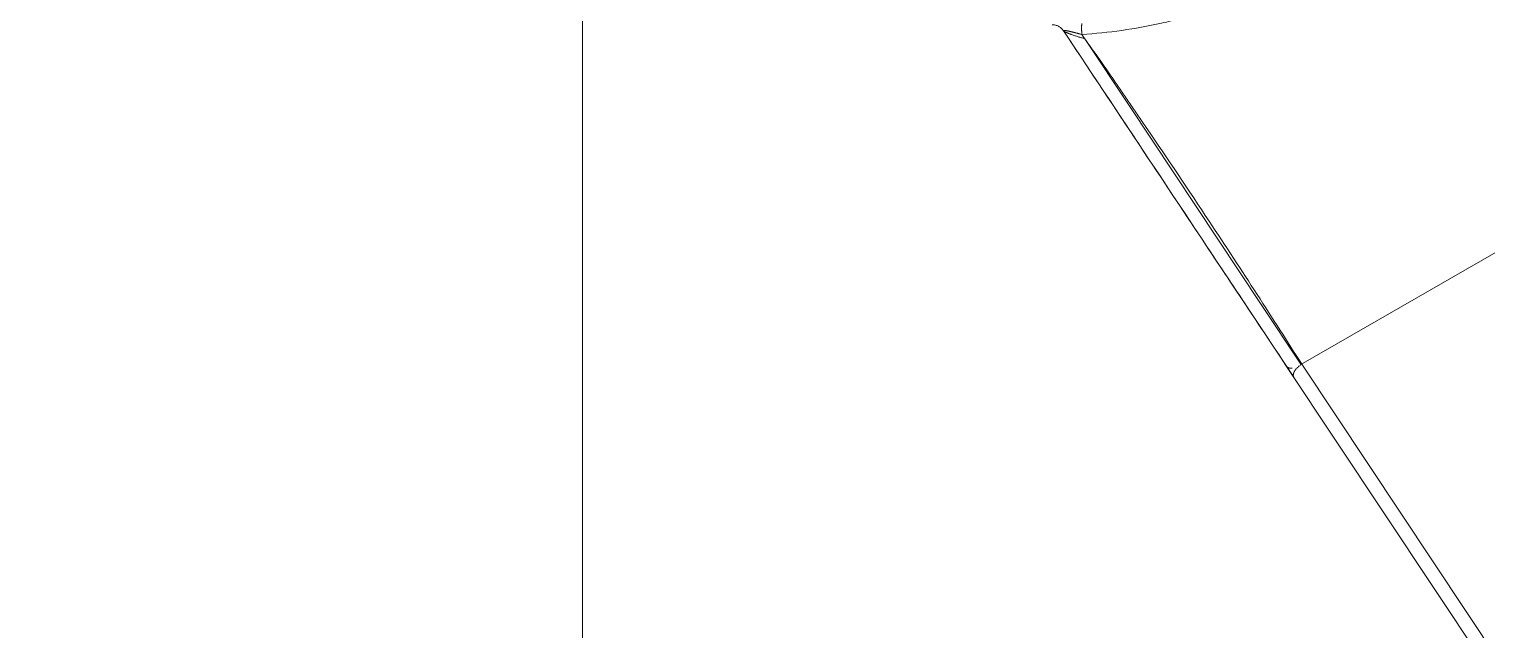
# Model space of a CAD drawing. Extents: x -181672 to 290600, y -29000 to 395522.
# Drawn here: x 1804.1 to 1880.6, y 37554.6 to 37586.1 of the extents above; entities that cross this region are included whole.
import ezdxf

# ---------------------------------------------------------------- set-up
doc = ezdxf.new("R2010")
doc.units = 0
doc.header["$LTSCALE"] = 10
doc.linetypes.add('XFM7Q20PCW-200K$0$ACAD_ISO03W100', pattern=[30, 12, -18])
doc.layers.add('XFM7Q20PCW-200K$0$PCW EQ (FUTURE)', color=252, linetype='XFM7Q20PCW-200K$0$ACAD_ISO03W100', lineweight=9)

# ---------------------------------------------------------------- blocks, each defined once
blk = doc.blocks.new('XFM7Q20PCW-200K$0$漢唐美光 8NHV4A-10FDA-NC150-M - 漢唐美光 8NHV4A-10FDA-NC150-M-V1107-CUB_L40')
for p, q in [((-441.852, -50.456), (-480.847, -76.377)), ((-441.172, -50.87), (-480.731, -77.166)), ((-480.826, -76.414), (-491.771, -57.458)), ((-417.537, -114.094), (-502.149, -114.094))]:
    blk.add_line(p, q)
at = {"flags": 128}
blk.add_lwpolyline([(-497.922, -87.743), (-494.414, -85.419), (-490.886, -83.081), (-487.403, -80.772), (-484.029, -78.536), (-480.847, -76.428)], dxfattribs=at)
blk.add_circle((-526.149, -89.944), 379.979)
for centre, radius, start, end in [((-526.149, -89.944), 117.511, 0, 180), ((-526.149, -89.944), 116.611, 0, 180), ((-497.953, -89.454), 0.7, 123.61273, 180.99387), ((-526.149, -89.944), 117.511, 180, 0), ((-526.149, -89.944), 116.611, 180, 0)]:
    blk.add_arc(centre, radius, start, end)
for centre, start_param, end_param in [((-480.555, -76.209), 1.540435, 3.141593), ((-481.118, -76.583), 3.141593, 3.91181)]:
    blk.add_ellipse(centre, major_axis=(-0.388, 0.583), ratio=0.481025, start_param=start_param, end_param=end_param)
for points, knots in [([(-510.382, -66.706), (-510.078, -66.543), (-509.61, -66.293), (-508.958, -65.95), (-508.458, -65.689), (-507.938, -65.42), (-507.402, -65.145), (-506.858, -64.867), (-506.139, -64.5), (-505.247, -64.047), (-503.813, -63.323), (-502.023, -62.427), (-499.888, -61.373), (-496.374, -59.661), (-493.666, -58.381), (-491.749, -57.494)], [0, 0, 0, 0, 0.055556, 0.083333, 0.111111, 0.138889, 0.166667, 0.194444, 0.222222, 0.277778, 0.333333, 0.444444, 0.555556, 0.666667, 1, 1, 1, 1]), ([(-498.141, -87.908), (-498.232, -86.519), (-498.532, -84.411), (-499.246, -81.671), (-499.933, -79.678), (-500.77, -77.743), (-501.761, -75.863), (-502.893, -74.068), (-504.571, -71.81), (-506.994, -69.228), (-509.212, -67.488), (-510.382, -66.706)], [-1, -1, -1, -1, -0.833333, -0.75, -0.666667, -0.583333, -0.5, -0.416667, -0.333333, -0.166667, 0, 0, 0, 0]), ([(-480.847, -76.377), (-482.026, -77.121), (-484.475, -78.685), (-488.653, -81.421), (-492.037, -83.689), (-494.5, -85.371), (-496.138, -86.49), (-497.347, -87.341), (-498.141, -87.908)], [0, 0, 0, 0, 0.222222, 0.444444, 0.722222, 0.791667, 0.861111, 1, 1, 1, 1]), ([(-498.341, -88.872), (-496.503, -87.65), (-492.75, -85.156), (-487.752, -81.833), (-483.544, -79.036), (-481.265, -77.521), (-480.168, -76.792)], [-1, -1, -1, -1, -0.7, -0.4, -0.2, 0, 0, 0, 0]), ([(-480.731, -77.166), (-482.324, -78.225), (-485.702, -80.47), (-491.699, -84.457), (-495.973, -87.298), (-498.341, -88.872)], [-1, -1, -1, -1, -0.7, -0.4, 0, 0, 0, 0]), ([(-498.141, -87.908), (-498.178, -88.042), (-498.237, -88.26), (-498.308, -88.542), (-498.349, -88.729), (-498.365, -88.855), (-498.354, -88.88), (-498.341, -88.872)], [0, 0, 0, 0, 0.333333, 0.5, 0.666667, 0.833333, 1, 1, 1, 1]), ([(-498.341, -88.872), (-498.32, -88.858), (-498.258, -88.752), (-498.099, -88.36), (-497.981, -87.98), (-497.925, -87.756)], [0, 0, 0, 0, 0.25, 0.5, 0.9903927, 0.9903927, 0.9903927, 0.9903927])]:
    blk.add_open_spline(points, degree=3, knots=knots)
blk.add_open_spline([(-498.141, -87.908), (-498.209, -87.912), (-498.347, -87.919), (-498.534, -87.921), (-498.666, -87.916), (-498.708, -87.907), (-498.718, -87.902)], degree=3)
blk = doc.blocks.new('XFM7Q20PCW-200K')
at = {"layer": 'XFM7Q20PCW-200K$0$PCW EQ (FUTURE)', "rotation": 270}
blk.add_blockref('XFM7Q20PCW-200K$0$漢唐美光 8NHV4A-10FDA-NC150-M - 漢唐美光 8NHV4A-10FDA-NC150-M-V1107-CUB_L40', (1947.224, 37087.716), dxfattribs=at)

msp = doc.modelspace()

# ---------------------------------------------------------------- block references
msp.add_blockref('XFM7Q20PCW-200K', (0, 0))

doc.saveas('drawing.dxf')
